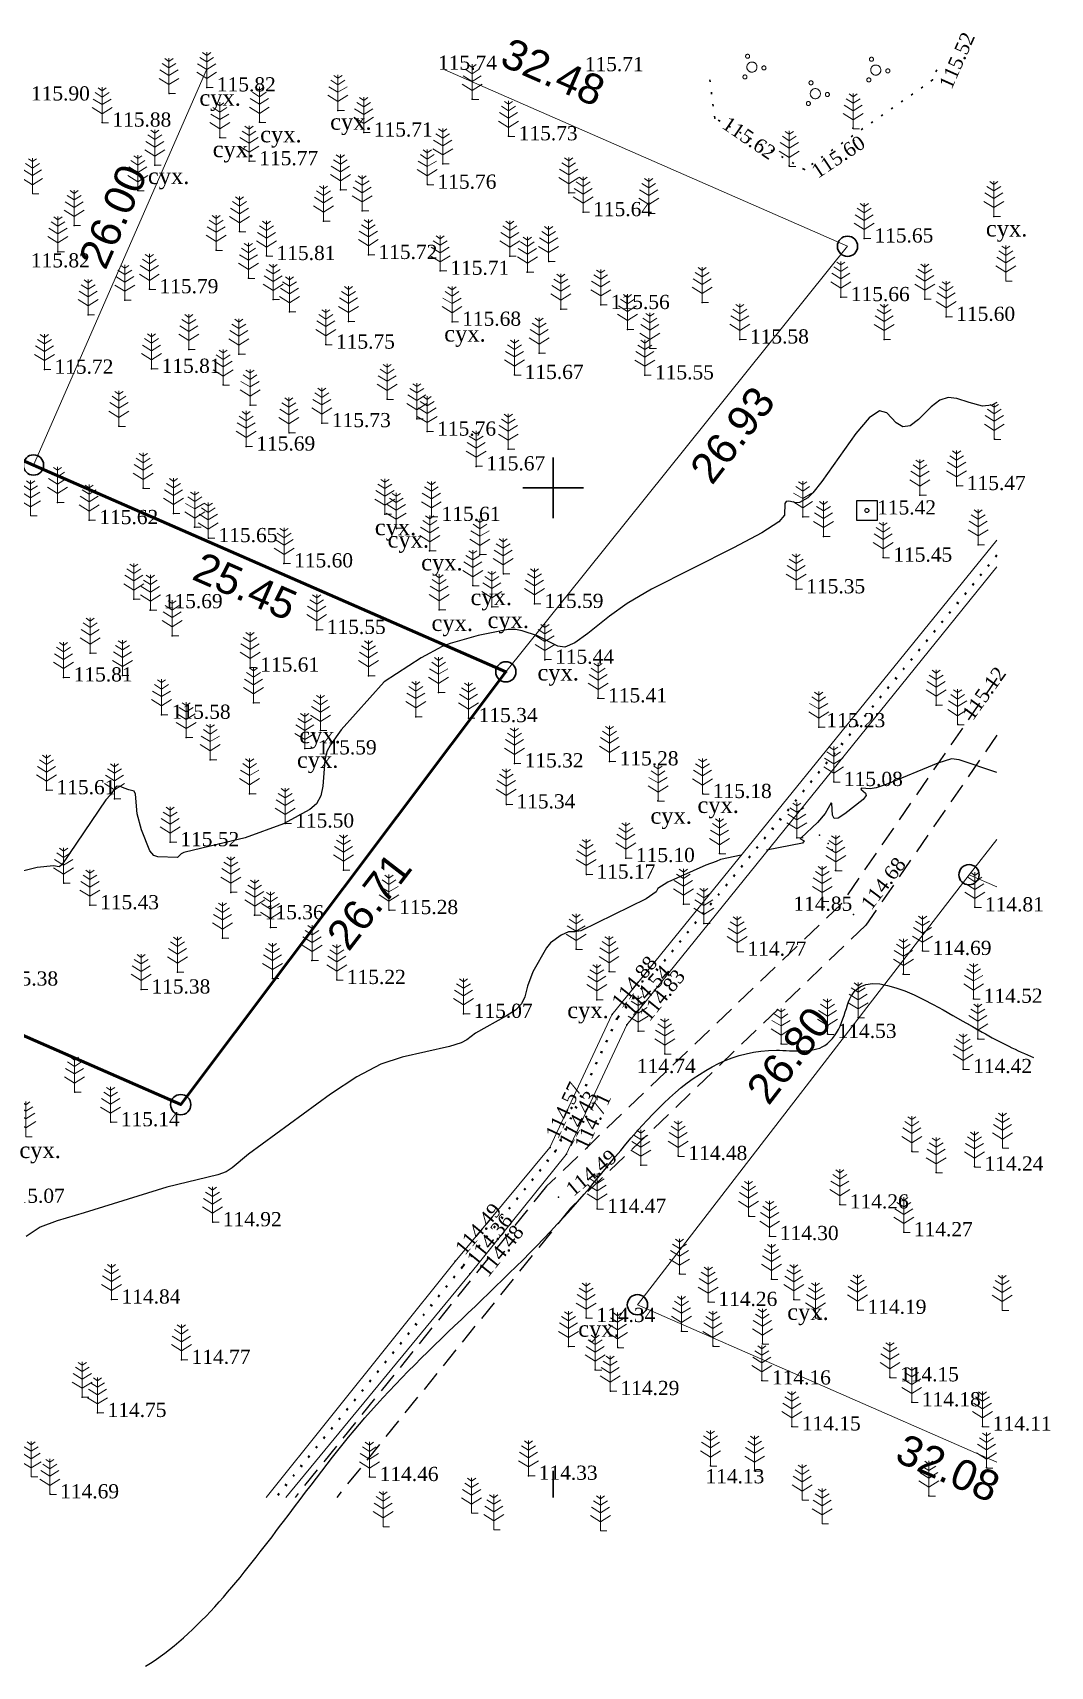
# Model space of a CAD drawing. Header units: millimetres. Extents: x 5405533.4 to 5405624.5, y 5524941.8 to 5525022.7.
# Drawn here: x 5405574.3 to 5405624.5, y 5524941.8 to 5525022.5 of the extents above; entities that cross this region are included whole.
import ezdxf
from ezdxf.enums import TextEntityAlignment as Align

# ---------------------------------------------------------------- set-up
doc = ezdxf.new("R2010")
doc.units = ezdxf.units.MM
for name, pattern in [('DASHEDX2', [1.5, 1, -0.5]), ('HIDDEN', [0.5, 0, -0.5]), ('суцільна', [50, 50, 0])]:
    doc.linetypes.add(name, pattern=pattern)
for name, color, linetype, lineweight in [('11900000', 1, 'Continuous', 30), ('Контур', 7, 'HIDDEN', 30), ('рельеф', 7, 'Continuous', 0), ('ТОЧКИ', 7, 'Continuous', 30), ('усл. знак', 7, 'суцільна', 20)]:
    doc.layers.add(name, color=color, linetype=linetype, lineweight=lineweight)
for name, color, linetype in [('SC007', 7, 'Continuous'), ('горизонтали', 42, 'Continuous'), ('дороги', 7, 'Continuous'), ('Ділянки_Межі', 10, 'Continuous'), ('надписи', 7, 'Continuous'), ('отметки', 7, 'Continuous'), ('промеры', 185, 'Continuous'), ('Растительность', 7, 'Continuous')]:
    doc.layers.add(name, color=color, linetype=linetype)
doc.styles.get("Standard").update_dxf_attribs({"font": 'arial.ttf'})
doc.styles.add('times', font='times.ttf')
doc.linetypes.add('канава 0', pattern='A,0.9,0,["|",Standard,S=0.25,R=0,X=0,Y=0],0.1', length=1)

# ---------------------------------------------------------------- blocks, each defined once
blk = doc.blocks.new('SYMBOL902')
at = {"layer": 'SC007'}
blk.add_lwpolyline([(-1.25, -1.25), (-1.25, 1.25), (1.25, 1.25), (1.25, -1.25)], close=True, dxfattribs=at)
blk.add_circle((0, 0), 0.25, dxfattribs=at)
blk = doc.blocks.new('A$C51FE15A3')
at = {"layer": 'Растительность', "color": 94, "lineweight": 0}
for points in [[(-0.201, 1.726), (0, 1.584), (0.201, 1.726)], [(0, 1.75), (0, 0), (0.319, 0)], [(-0.447, 1.172), (0, 0.895), (0.447, 1.172)], [(-0.343, 1.489), (0, 1.267), (0.343, 1.489)], [(-0.493, 0.753), (0, 0.444), (0.493, 0.753)]]:
    blk.add_lwpolyline(points, dxfattribs=at)
blk = doc.blocks.new('A$C72385B22')
at = {"layer": 'усл. знак'}
for centre, radius in [((0, 0), 0.625), ((-0.02, 1.49), 0.25), ((-1.29, -0.64), 0.25), ((1.28, -0.76), 0.25)]:
    blk.add_circle(centre, radius, dxfattribs=at)

msp = doc.modelspace()

# ---------------------------------------------------------------- linework, layer by layer
at = {"layer": '11900000', "color": 7}
for points in [[(5405600, 5524998.5, 0), (5405600, 5525001.5, 0)], [(5405600, 5524998.5, 0), (5405600, 5525001.5, 0)], [(5405598.5, 5525000, 0), (5405601.5, 5525000, 0)], [(5405598.5, 5525000, 0), (5405601.5, 5525000, 0)], [(5405600, 5524950.184, 0), (5405600, 5524951.5, 0)], [(5405600, 5524950.184, 0), (5405600, 5524951.5, 0)]]:
    msp.add_polyline3d(points, dxfattribs=at)
at = {"layer": 'горизонтали', "color": 32}
for points in [[(5405621.904, 5525004.203, 115.5), (5405621.657, 5525004.082, 115.5), (5405621.197, 5525004.032, 115.5), (5405620.537, 5525004.202, 115.5), (5405619.927, 5525004.412, 115.5), (5405619.507, 5525004.462, 115.5), (5405619.097, 5525004.322, 115.5), (5405618.667, 5525003.992, 115.5), (5405618.037, 5525003.362, 115.5), (5405617.627, 5525003.062, 115.5), (5405617.267, 5525003.012, 115.5), (5405616.937, 5525003.212, 115.5), (5405616.477, 5525003.692, 115.5), (5405616.107, 5525003.802, 115.5), (5405615.597, 5525003.452, 115.5), (5405614.947, 5525002.672, 115.5), (5405613.267, 5525000.302, 115.5), (5405612.827, 5524999.752, 115.5), (5405612.577, 5524999.502, 115.5), (5405612.167, 5524999.282, 115.5), (5405612.017, 5524999.252, 115.5), (5405611.637, 5524999.332, 115.5), (5405611.507, 5524999.322, 115.5), (5405611.437, 5524999.222, 115.5), (5405611.427, 5524998.652, 115.5), (5405611.147, 5524998.312, 115.5), (5405610.307, 5524997.772, 115.5), (5405608.907, 5524997.032, 115.5), (5405604.857, 5524994.992, 115.5), (5405603.657, 5524994.292, 115.5), (5405602.777, 5524993.672, 115.5), (5405601.717, 5524992.802, 115.5), (5405601.077, 5524992.352, 115.5), (5405600.577, 5524992.142, 115.5), (5405600.227, 5524992.182, 115.5), (5405599.227, 5524992.692, 115.5), (5405598.477, 5524992.942, 115.5), (5405598.147, 5524993.012, 115.5), (5405597.777, 5524993.012, 115.5), (5405596.297, 5524992.712, 115.5), (5405594.927, 5524992.322, 115.5), (5405594.517, 5524992.172, 115.5), (5405593.487, 5524991.612, 115.5), (5405591.667, 5524990.422, 115.5), (5405589.537, 5524988.062, 115.5), (5405589.007, 5524987.312, 115.5), (5405588.837, 5524986.982, 115.5), (5405588.727, 5524986.562, 115.5), (5405588.627, 5524985.282, 115.5), (5405588.537, 5524984.802, 115.5), (5405588.327, 5524984.412, 115.5), (5405587.987, 5524984.132, 115.5), (5405586.687, 5524983.412, 115.5), (5405584.807, 5524982.732, 115.5), (5405582.657, 5524982.222, 115.5), (5405581.777, 5524982.002, 115.5), (5405581.637, 5524981.932, 115.5), (5405581.467, 5524981.762, 115.5), (5405580.487, 5524981.782, 115.5), (5405580.287, 5524981.852, 115.5), (5405580.097, 5524982.082, 115.5), (5405579.687, 5524983.122, 115.5), (5405579.467, 5524983.912, 115.5), (5405579.387, 5524984.882, 115.5), (5405579.327, 5524985.032, 115.5), (5405579.057, 5524985.102, 115.5), (5405578.827, 5524985.172, 115.5), (5405578.597, 5524985.282, 115.5), (5405578.427, 5524985.262, 115.5), (5405578.147, 5524984.842, 115.5), (5405577.917, 5524984.602, 115.5), (5405575.747, 5524981.402, 115.5), (5405575.627, 5524981.292, 115.5), (5405575.337, 5524981.342, 115.5), (5405574.537, 5524981.262, 115.5), (5405571.117, 5524980.412, 115.5)], [(5405621.904, 5524985.95, 115), (5405620.037, 5524986.582, 115), (5405619.667, 5524986.632, 115), (5405618.997, 5524986.412, 115), (5405616.437, 5524985.352, 115), (5405615.947, 5524985.192, 115), (5405615.657, 5524985.142, 115), (5405615.227, 5524985.172, 115), (5405615.197, 5524985.132, 115), (5405615.417, 5524984.932, 115), (5405615.447, 5524984.812, 115), (5405615.307, 5524984.622, 115), (5405614.397, 5524983.912, 115), (5405614.067, 5524983.702, 115), (5405613.867, 5524983.682, 115), (5405613.797, 5524983.852, 115), (5405613.767, 5524984.422, 115), (5405613.727, 5524984.462, 115), (5405613.427, 5524983.932, 115), (5405613.047, 5524983.492, 115), (5405612.247, 5524982.732, 115), (5405612.187, 5524982.692, 115), (5405612.397, 5524982.582, 115), (5405612.307, 5524982.472, 115), (5405610.535, 5524982.118, 115)], [(5405609.286, 5524981.868, 115), (5405608.257, 5524981.662, 115), (5405608.057, 5524981.552, 115), (5405607.537, 5524981.382, 115), (5405605.657, 5524980.542, 115), (5405605.177, 5524980.222, 115), (5405605.087, 5524980.062, 115), (5405604.587, 5524979.712, 115), (5405601.377, 5524978.132, 115), (5405601.077, 5524978.082, 115), (5405600.757, 5524978.092, 115), (5405600.397, 5524977.922, 115), (5405599.877, 5524977.542, 115), (5405599.667, 5524977.302, 115), (5405598.997, 5524976.112, 115), (5405598.737, 5524975.402, 115), (5405598.607, 5524974.882, 115), (5405598.447, 5524974.542, 115), (5405598.147, 5524974.232, 115), (5405597.707, 5524973.942, 115), (5405596.167, 5524973.082, 115), (5405595.747, 5524972.752, 115), (5405595.457, 5524972.612, 115), (5405594.887, 5524972.432, 115), (5405592.557, 5524971.902, 115), (5405591.497, 5524971.552, 115), (5405590.317, 5524970.942, 115), (5405589.017, 5524970.082, 115), (5405584.967, 5524967.122, 115), (5405584.157, 5524966.452, 115), (5405583.857, 5524966.252, 115), (5405583.447, 5524966.092, 115), (5405580.927, 5524965.492, 115), (5405576.847, 5524964.222, 115), (5405575.517, 5524963.832, 115), (5405574.687, 5524963.512, 115), (5405573.987, 5524963.062, 115)]]:
    msp.add_polyline3d(points, dxfattribs=at)
msp.add_open_spline([(5405579.884, 5524941.847), (5405582.462, 5524943.419), (5405586.405, 5524948.583), (5405592.414, 5524956.651), (5405601.058, 5524963.433), (5405607.371, 5524973.038), (5405613.309, 5524971.987), (5405614.328, 5524973.57), (5405615.002, 5524976.995), (5405619.826, 5524973.775), (5405622.92, 5524972.212), (5405623.714, 5524971.896)], degree=3, knots=[762.805004, 762.805004, 762.805004, 762.805004, 772.008541, 778.942822, 793.976328, 805.82926, 808.224069, 809.629388, 811.023069, 817.717516, 820.188153, 820.188153, 820.188153, 820.188153], dxfattribs=at)
at = {"layer": 'дороги', "color": 7, "linetype": 'DASHEDX2', "elevation": 115.341}
for points in [[(5405621.904, 5524990.614), (5405614.216, 5524979.46), (5405599.681, 5524965.541), (5405587.261, 5524950.184)], [(5405621.904, 5524987.795), (5405615.44, 5524978.418), (5405600.861, 5524964.455), (5405589.319, 5524950.184)]]:
    msp.add_lwpolyline(points, dxfattribs=at)
at = {"layer": 'Ділянки_Межі', "lineweight": 0}
for points in [[(5405582.888, 5525020.616), (5405574.353, 5525001.124), (5405568.897, 5525003.513), (5405556.73, 5525008.84)], [(5405594.659, 5525020.616), (5405614.533, 5525011.916), (5405597.668, 5524990.917), (5405574.353, 5525001.124)], [(5405574.353, 5525001.124), (5405582.888, 5525020.616)], [(5405620.532, 5524980.907), (5405621.904, 5524982.645)], [(5405604.164, 5524959.69), (5405620.532, 5524980.907), (5405621.904, 5524980.306)], [(5405621.904, 5524980.306), (5405620.532, 5524980.907)], [(5405621.904, 5524951.923), (5405604.164, 5524959.69)]]:
    msp.add_lwpolyline(points, dxfattribs=at)
at = {"layer": 'Ділянки_Межі', "lineweight": 50}
msp.add_lwpolyline([(5405558.469, 5524979.696), (5405568.897, 5525003.513), (5405574.353, 5525001.124), (5405597.668, 5524990.917), (5405581.619, 5524969.561)], close=True, dxfattribs=at)
at = {"layer": 'Контур', "color": 7, "linetype": 'HIDDEN', "elevation": 115.223}
msp.add_lwpolyline([(5405618.939, 5525020.616), (5405618.736, 5525020.123), (5405612.406, 5525015.709), (5405607.98, 5525018.24), (5405607.671, 5525020.616)], dxfattribs=at)
at = {"layer": 'отметки', "color": 7}
for p in [(5405618.736, 5525020.123, 115.516), (5405581.043, 5525019.459, 115.776), (5405582.904, 5525019.758, 115.821), (5405589.381, 5525018.623, 115.701), (5405596.007, 5525019.171, 115.837), (5405577.745, 5525018.02, 115.884), (5405585.506, 5525018.035, 115.821), (5405607.98, 5525018.24, 115.623), (5405614.794, 5525017.738, 115.739), (5405583.55, 5525017.278, 115.785), (5405590.65, 5525017.53, 115.713), (5405597.804, 5525017.346, 115.726), (5405614.851, 5525017.129, 115.716), (5405584.996, 5525016.115, 115.771), (5405580.345, 5525015.927, 115.861), (5405594.553, 5525015.986, 115.71), (5405611.65, 5525015.886, 115.701), (5405612.406, 5525015.709, 115.598), (5405579.499, 5525014.661, 115.886), (5405589.5, 5525014.706, 115.797), (5405593.795, 5525014.958, 115.76), (5405600.769, 5525014.556, 115.639), (5405590.579, 5525013.659, 115.748), (5405576.361, 5525012.941, 115.859), (5405588.667, 5525013.16, 115.706), (5405601.478, 5525013.602, 115.637), (5405604.722, 5525013.533, 115.665), (5405621.76, 5525013.378, 115.615), (5405584.523, 5525012.639, 115.882), (5405615.361, 5525012.303, 115.647), (5405575.558, 5525011.645, 115.82), (5405583.368, 5525011.719, 115.813), (5405585.849, 5525011.438, 115.813), (5405590.88, 5525011.49, 115.721), (5405597.861, 5525011.431, 115.603), (5405594.427, 5525010.708, 115.709), (5405598.726, 5525010.64, 115.657), (5405599.783, 5525011.161, 115.649), (5405580.071, 5525009.798, 115.787), (5405584.964, 5525010.337, 115.802), (5405578.864, 5525009.252, 115.798), (5405586.186, 5525009.294, 115.831), (5405602.351, 5525009.02, 115.563), (5405607.357, 5525009.14, 115.627), (5405614.196, 5525009.411, 115.659), (5405618.353, 5525009.302, 115.607), (5405577.049, 5525008.531, 115.806), (5405586.991, 5525008.682, 115.846), (5405589.9, 5525008.208, 115.765), (5405595.011, 5525008.193, 115.684), (5405600.377, 5525008.811, 115.623), (5405619.4, 5525008.435, 115.603), (5405603.672, 5525007.812, 115.549), (5405609.218, 5525007.318, 115.578), (5405616.337, 5525007.312, 115.544), (5405582.019, 5525006.821, 115.833), (5405584.49, 5525006.59, 115.829), (5405588.783, 5525007.064, 115.751), (5405599.31, 5525006.638, 115.662), (5405604.782, 5525006.883, 115.569), (5405574.887, 5525005.829, 115.716), (5405580.177, 5525005.87, 115.805), (5405583.71, 5525005.078, 115.804), (5405598.097, 5525005.567, 115.673), (5405604.53, 5525005.549, 115.547), (5405585.04, 5525004.078, 115.78), (5405591.81, 5525004.368, 115.759), (5405588.581, 5525003.191, 115.73), (5405593.267, 5525003.409, 115.775), (5405578.572, 5525003.036, 115.704), (5405586.965, 5525002.711, 115.739), (5405593.779, 5525002.772, 115.761), (5405621.784, 5525002.392, 115.463), (5405584.85, 5525002.037, 115.695), (5405597.788, 5525001.906, 115.609), (5405596.204, 5525001.058, 115.668), (5405579.768, 5524999.974, 115.666), (5405619.924, 5525000.088, 115.466), (5405575.54, 5524999.277, 115.652), (5405618.106, 5524999.643, 115.47), (5405577.102, 5524998.407, 115.624), (5405581.265, 5524998.736, 115.687), (5405591.698, 5524998.69, 115.641), (5405593.995, 5524998.565, 115.605), (5405612.32, 5524998.573, 115.494), (5405582.307, 5524998.06, 115.689), (5405592.265, 5524997.999, 115.662), (5405613.353, 5524997.591, 115.38), (5405582.985, 5524997.518, 115.646), (5405593.906, 5524996.891, 115.554), (5405620.98, 5524997.184, 115.391), (5405586.717, 5524996.271, 115.605), (5405596.391, 5524996.714, 115.583), (5405616.294, 5524996.554, 115.448), (5405596.037, 5524995.171, 115.513), (5405597.544, 5524995.748, 115.548), (5405579.304, 5524994.507, 115.669), (5405611.997, 5524994.992, 115.352), (5405580.118, 5524993.964, 115.69), (5405594.375, 5524993.976, 115.562), (5405596.977, 5524994.128, 115.54), (5405599.078, 5524994.27, 115.587), (5405581.202, 5524992.7, 115.69), (5405588.329, 5524992.988, 115.552), (5405577.147, 5524991.839, 115.65), (5405585.045, 5524991.129, 115.612), (5405599.598, 5524991.518, 115.439), (5405575.836, 5524990.643, 115.811), (5405578.74, 5524990.735, 115.625), (5405590.889, 5524990.724, 115.525), (5405594.346, 5524989.901, 115.424), (5405602.215, 5524989.613, 115.413), (5405580.675, 5524988.8, 115.579), (5405585.214, 5524989.39, 115.579), (5405593.221, 5524988.7, 115.424), (5405618.904, 5524989.273, 115.188), (5405588.517, 5524988.027, 115.523), (5405595.825, 5524988.637, 115.339), (5405613.112, 5524988.192, 115.228), (5405619.971, 5524988.313, 115.121), (5405581.886, 5524987.67, 115.579), (5405587.743, 5524987.129, 115.589), (5405583.077, 5524986.584, 115.55), (5405598.095, 5524986.401, 115.316), (5405602.784, 5524986.501, 115.28), (5405613.854, 5524985.484, 115.081), (5405574.988, 5524985.079, 115.609), (5405578.351, 5524984.649, 115.486), (5405585.022, 5524984.903, 115.575), (5405607.384, 5524984.891, 115.176), (5405597.692, 5524984.38, 115.338), (5405605.177, 5524984.545, 115.177), (5405586.77, 5524983.432, 115.5), (5405581.099, 5524982.515, 115.521), (5405612.036, 5524982.724, 115.015), (5405613.154, 5524982.855, 114.95), (5405613.572, 5524982.448, 114.796), (5405603.589, 5524981.73, 115.105), (5405608.214, 5524981.95, 115.014), (5405613.773, 5524982.142, 114.948), (5405589.65, 5524981.135, 115.387), (5405601.641, 5524980.914, 115.166), (5405613.946, 5524981.112, 114.92), (5405575.842, 5524980.494, 115.478), (5405584.095, 5524980.037, 115.414), (5405577.14, 5524979.403, 115.431), (5405591.904, 5524979.164, 115.279), (5405606.433, 5524979.46, 114.928), (5405613.296, 5524979.594, 114.846), (5405620.816, 5524979.298, 114.807), (5405585.268, 5524978.909, 115.36), (5405586.052, 5524978.307, 115.325), (5405607.44, 5524978.505, 114.894), (5405614.828, 5524978.939, 114.679), (5405583.675, 5524977.783, 115.39), (5405588.098, 5524976.669, 115.279), (5405601.142, 5524977.226, 114.951), (5405609.097, 5524977.112, 114.767), (5405618.234, 5524977.148, 114.688), (5405581.464, 5524976.104, 115.336), (5405586.147, 5524975.779, 115.343), (5405602.763, 5524976.128, 114.832), (5405617.285, 5524976.002, 114.603), (5405579.673, 5524975.245, 115.379), (5405589.32, 5524975.715, 115.217), (5405602.161, 5524974.738, 114.91), (5405620.755, 5524974.787, 114.523), (5405595.582, 5524974.044, 115.071), (5405602.908, 5524974.002, 114.878), (5405603.182, 5524973.84, 114.54), (5405603.64, 5524973.505, 114.833), (5405615.06, 5524973.862, 114.459), (5405604.201, 5524973.192, 114.806), (5405611.251, 5524972.57, 114.583), (5405613.544, 5524973.052, 114.528), (5405620.963, 5524972.812, 114.477), (5405605.511, 5524972.07, 114.735), (5405620.236, 5524971.319, 114.421), (5405576.384, 5524970.183, 115.312), (5405578.161, 5524968.695, 115.139), (5405599.848, 5524967.448, 114.567), (5405600.145, 5524967.319, 114.432), (5405600.654, 5524967.12, 114.708), (5405606.179, 5524967.028, 114.477), (5405617.708, 5524967.263, 114.231), (5405604.332, 5524966.577, 114.569), (5405618.912, 5524966.214, 114.224), (5405620.796, 5524966.508, 114.242), (5405600.271, 5524964.998, 114.488), (5405614.147, 5524964.638, 114.262), (5405583.196, 5524963.761, 114.916), (5405602.174, 5524964.423, 114.473), (5405609.654, 5524964.067, 114.32), (5405610.688, 5524963.079, 114.299), (5405617.309, 5524963.268, 114.269), (5405595.165, 5524961.836, 114.489), (5405595.537, 5524961.578, 114.357), (5405595.892, 5524961.211, 114.476), (5405606.241, 5524961.209, 114.335), (5405610.786, 5524960.948, 114.252), (5405578.199, 5524959.947, 114.841), (5405607.66, 5524959.828, 114.262), (5405611.88, 5524959.954, 114.236), (5405601.637, 5524959.035, 114.339), (5405612.95, 5524959.049, 114.22), (5405615.021, 5524959.44, 114.192), (5405606.345, 5524958.39, 114.275), (5405600.763, 5524957.634, 114.327), (5405603.189, 5524957.573, 114.281), (5405607.895, 5524957.639, 114.26), (5405610.335, 5524957.756, 114.199), (5405581.656, 5524956.971, 114.769), (5405602.085, 5524956.47, 114.323), (5405610.303, 5524955.953, 114.161), (5405616.624, 5524956.109, 114.15), (5405576.761, 5524955.128, 114.773), (5405602.826, 5524955.432, 114.289), (5405617.703, 5524954.876, 114.181), (5405577.509, 5524954.35, 114.753), (5405611.777, 5524953.684, 114.152), (5405621.201, 5524953.68, 114.113), (5405607.773, 5524951.746, 114.132), (5405621.391, 5524951.656, 114.051), (5405590.938, 5524951.19, 114.463), (5405598.791, 5524951.251, 114.327), (5405609.949, 5524951.494, 113.996), (5405575.168, 5524950.335, 114.691), (5405618.546, 5524950.26, 114.041), (5405621.57, 5524950.196, 114.144)]:
    msp.add_point(p, dxfattribs=at)
at = {"layer": 'рельеф', "color": 7, "linetype": 'канава 0', "elevation": 115.42}
for points in [[(5405621.904, 5524997.414), (5405602.9, 5524974), (5405599.84, 5524967.44), (5405595.16, 5524961.83), (5405585.835, 5524950.184)], [(5405586.809, 5524950.184), (5405595.89, 5524961.2), (5405600.65, 5524967.11), (5405603.64, 5524973.5), (5405621.904, 5524996.106)]]:
    msp.add_lwpolyline(points, dxfattribs=at)
at = {"layer": 'рельеф', "color": 7, "linetype": 'HIDDEN', "lineweight": 40, "elevation": 115.3}
msp.add_lwpolyline([(5405621.904, 5524996.67), (5405603.17, 5524973.83), (5405600.14, 5524967.3), (5405595.53, 5524961.56), (5405586.323, 5524950.184)], dxfattribs=at)
at = {"layer": 'ТОЧКИ'}
for centre in [(5405614.533, 5525011.916), (5405574.353, 5525001.124, 107.24), (5405597.668, 5524990.917), (5405620.532, 5524980.907), (5405581.619, 5524969.561), (5405604.164, 5524959.69)]:
    msp.add_circle(centre, 0.5, dxfattribs=at)

# ---------------------------------------------------------------- block references
at = {"layer": 'отметки', "color": 7, "xscale": 0.400000000372529, "yscale": 0.400000000372529, "zscale": 0.400000000372529}
msp.add_blockref('SYMBOL902', (5405615.49, 5524998.88, 115.42), dxfattribs=at)
at = {"layer": 'Растительность', "color": 7}
for p in [(5405581.04, 5525019.45, 115.78), (5405582.9, 5525019.75, 115.82), (5405596.01, 5525019.16, 115.84), (5405589.38, 5525018.62, 115.7), (5405577.74, 5525018.01, 115.88), (5405585.5, 5525018.03, 115.82), (5405614.81, 5525017.71, 115.74), (5405583.55, 5525017.27, 115.78), (5405590.65, 5525017.53, 115.71), (5405597.8, 5525017.34, 115.73), (5405584.99, 5525016.11, 115.77), (5405594.55, 5525015.98, 115.71), (5405580.34, 5525015.92, 115.86), (5405611.66, 5525015.86, 115.7), (5405574.3, 5525014.51, 115.84), (5405579.5, 5525014.66, 115.89), (5405589.5, 5525014.7, 115.8), (5405593.79, 5525014.95, 115.76), (5405600.77, 5525014.55, 115.64), (5405590.58, 5525013.66, 115.75), (5405601.48, 5525013.6, 115.64), (5405604.72, 5525013.53, 115.66), (5405576.36, 5525012.94, 115.86), (5405588.67, 5525013.16, 115.71), (5405621.76, 5525013.38, 115.61), (5405584.52, 5525012.63, 115.88), (5405615.36, 5525012.3, 115.65), (5405575.56, 5525011.64, 115.82), (5405583.37, 5525011.71, 115.81), (5405585.85, 5525011.43, 115.81), (5405590.88, 5525011.49, 115.72), (5405597.86, 5525011.43, 115.6), (5405599.78, 5525011.16, 115.65), (5405584.96, 5525010.33, 115.8), (5405594.43, 5525010.7, 115.71), (5405598.73, 5525010.64, 115.66), (5405580.07, 5525009.79, 115.79), (5405622.35, 5525010.2, 115.63), (5405578.86, 5525009.25, 115.8), (5405586.18, 5525009.29, 115.83), (5405586.99, 5525008.68, 115.85), (5405600.38, 5525008.81, 115.62), (5405602.35, 5525009.02, 115.56), (5405607.36, 5525009.14, 115.63), (5405614.2, 5525009.41, 115.66), (5405618.35, 5525009.3, 115.61), (5405577.05, 5525008.53, 115.81), (5405589.9, 5525008.2, 115.76), (5405595.01, 5525008.19, 115.68), (5405619.4, 5525008.44, 115.6), (5405603.67, 5525007.81, 115.55), (5405609.22, 5525007.32, 115.58), (5405616.34, 5525007.31, 115.54), (5405582.02, 5525006.82, 115.83), (5405584.49, 5525006.59, 115.83), (5405588.78, 5525007.06, 115.75), (5405599.31, 5525006.64, 115.66), (5405604.78, 5525006.88, 115.57), (5405574.89, 5525005.83, 115.72), (5405580.18, 5525005.87, 115.81), (5405598.1, 5525005.56, 115.67), (5405604.53, 5525005.55, 115.55), (5405583.71, 5525005.07, 115.8), (5405585.04, 5525004.08, 115.78), (5405591.81, 5525004.36, 115.76), (5405588.58, 5525003.19, 115.73), (5405593.27, 5525003.41, 115.78), (5405578.57, 5525003.03, 115.7), (5405586.96, 5525002.71, 115.74), (5405593.78, 5525002.77, 115.76), (5405621.78, 5525002.39, 115.46), (5405584.85, 5525002.04, 115.7), (5405597.79, 5525001.9, 115.61), (5405596.2, 5525001.06, 115.67), (5405579.77, 5524999.97, 115.67), (5405619.92, 5525000.09, 115.47), (5405575.54, 5524999.28, 115.65), (5405618.11, 5524999.64, 115.47), (5405574.21, 5524998.61, 115.77), (5405577.1, 5524998.41, 115.62), (5405581.26, 5524998.73, 115.69), (5405591.7, 5524998.69, 115.64), (5405593.99, 5524998.56, 115.61), (5405612.32, 5524998.57, 115.49), (5405582.31, 5524998.06, 115.69), (5405582.98, 5524997.52, 115.65), (5405592.26, 5524998, 115.66), (5405613.35, 5524997.59, 115.38), (5405593.91, 5524996.89, 115.55), (5405596.39, 5524996.71, 115.58), (5405620.98, 5524997.18, 115.39), (5405586.72, 5524996.27, 115.6), (5405616.29, 5524996.55, 115.45), (5405596.04, 5524995.17, 115.51), (5405597.54, 5524995.75, 115.55), (5405612, 5524994.99, 115.35), (5405579.3, 5524994.51, 115.67), (5405599.08, 5524994.27, 115.59), (5405580.12, 5524993.96, 115.69), (5405594.38, 5524993.98, 115.56), (5405596.98, 5524994.13, 115.54), (5405581.2, 5524992.7, 115.69), (5405588.33, 5524992.99, 115.55), (5405577.15, 5524991.84, 115.65), (5405585.04, 5524991.13, 115.61), (5405599.6, 5524991.52, 115.44), (5405575.83, 5524990.64, 115.81), (5405578.74, 5524990.73, 115.63), (5405590.89, 5524990.72, 115.53), (5405585.21, 5524989.39, 115.58), (5405594.35, 5524989.9, 115.42), (5405602.22, 5524989.61, 115.41), (5405580.67, 5524988.8, 115.58), (5405593.22, 5524988.7, 115.42), (5405595.82, 5524988.64, 115.34), (5405618.91, 5524989.27, 115.19), (5405588.52, 5524988.03, 115.52), (5405613.11, 5524988.19, 115.23), (5405619.97, 5524988.31, 115.12), (5405581.89, 5524987.67, 115.58), (5405587.74, 5524987.13, 115.59), (5405583.08, 5524986.58, 115.55), (5405598.09, 5524986.4, 115.32), (5405602.78, 5524986.5, 115.28), (5405613.85, 5524985.48, 115.08), (5405574.99, 5524985.08, 115.61), (5405578.35, 5524984.65, 115.49), (5405585.02, 5524984.9, 115.58), (5405605.18, 5524984.54, 115.18), (5405607.38, 5524984.89, 115.18), (5405597.69, 5524984.38, 115.34), (5405586.77, 5524983.43, 115.5), (5405581.1, 5524982.51, 115.52), (5405612.03, 5524982.72, 115.01), (5405603.59, 5524981.73, 115.1), (5405608.21, 5524981.94, 115.01), (5405575.84, 5524980.49, 115.48), (5405589.65, 5524981.13, 115.39), (5405601.64, 5524980.91, 115.17), (5405613.95, 5524981.1, 114.92), (5405584.09, 5524980.04, 115.41), (5405577.14, 5524979.4, 115.43), (5405585.27, 5524978.91, 115.36), (5405591.9, 5524979.16, 115.28), (5405606.43, 5524979.45, 114.93), (5405613.29, 5524979.58, 114.85), (5405620.82, 5524979.29, 114.81), (5405586.05, 5524978.31, 115.32), (5405607.44, 5524978.5, 114.89), (5405583.68, 5524977.78, 115.39), (5405588.1, 5524976.67, 115.28), (5405601.14, 5524977.22, 114.95), (5405609.09, 5524977.1, 114.77), (5405618.24, 5524977.13, 114.69), (5405581.46, 5524976.1, 115.34), (5405586.15, 5524975.78, 115.34), (5405589.32, 5524975.71, 115.22), (5405602.76, 5524976.12, 114.83), (5405617.29, 5524975.99, 114.6), (5405579.67, 5524975.24, 115.38), (5405595.58, 5524974.04, 115.07), (5405602.16, 5524974.73, 114.91), (5405620.76, 5524974.77, 114.52), (5405615.06, 5524973.84, 114.46), (5405604.2, 5524973.18, 114.81), (5405611.25, 5524972.55, 114.58), (5405613.54, 5524973.03, 114.53), (5405620.97, 5524972.79, 114.48), (5405605.51, 5524972.06, 114.74), (5405620.24, 5524971.3, 114.42), (5405576.38, 5524970.18, 115.31), (5405578.16, 5524968.69, 115.14), (5405573.97, 5524967.97, 115.18), (5405606.17, 5524967.01, 114.48), (5405617.71, 5524967.24, 114.23), (5405622.18, 5524967.41, 114.25), (5405604.33, 5524966.57, 114.57), (5405618.91, 5524966.19, 114.22), (5405620.8, 5524966.48, 114.24), (5405602.17, 5524964.41, 114.47), (5405614.15, 5524964.62, 114.26), (5405583.19, 5524963.76, 114.92), (5405609.65, 5524964.05, 114.32), (5405610.69, 5524963.06, 114.3), (5405617.31, 5524963.25, 114.27), (5405606.24, 5524961.19, 114.33), (5405610.78, 5524960.93, 114.25), (5405578.2, 5524959.94, 114.84), (5405607.66, 5524959.81, 114.26), (5405611.88, 5524959.93, 114.24), (5405601.63, 5524959.02, 114.34), (5405612.95, 5524959.03, 114.22), (5405615.02, 5524959.42, 114.19), (5405622.17, 5524959.4, 114.23), (5405606.34, 5524958.37, 114.27), (5405600.76, 5524957.62, 114.33), (5405603.18, 5524957.56, 114.28), (5405607.89, 5524957.62, 114.26), (5405610.33, 5524957.74, 114.2), (5405581.65, 5524956.97, 114.77), (5405602.08, 5524956.46, 114.32), (5405610.3, 5524955.93, 114.16), (5405616.63, 5524956.09, 114.15), (5405576.76, 5524955.12, 114.77), (5405602.82, 5524955.42, 114.29), (5405617.7, 5524954.86, 114.18), (5405577.51, 5524954.35, 114.75), (5405611.78, 5524953.66, 114.15), (5405621.2, 5524953.66, 114.11), (5405607.77, 5524951.73, 114.13), (5405609.95, 5524951.47, 113.99), (5405621.39, 5524951.63, 114.05), (5405574.24, 5524951.19, 114.75), (5405590.93, 5524951.18, 114.46), (5405598.79, 5524951.24, 114.33), (5405575.16, 5524950.33, 114.69), (5405612.3, 5524950.05, 114.17), (5405618.55, 5524950.24, 114.04), (5405595.98, 5524949.4, 114.31), (5405591.61, 5524948.73, 114.37), (5405597.07, 5524948.58, 114.25), (5405602.34, 5524948.53, 114.24), (5405613.28, 5524948.87, 114.12)]:
    msp.add_blockref('A$C51FE15A3', p, dxfattribs=at)
at = {"layer": 'усл. знак', "color": 7, "linetype": 'суцільна', "lineweight": 13, "xscale": 0.3999999998750298, "yscale": 0.3999999998750298, "zscale": 0.3999999998750298, "rotation": 265.3647753868261}
for p in [(5405609.815, 5525020.757), (5405615.929, 5525020.611), (5405612.945, 5525019.447)]:
    msp.add_blockref('A$C72385B22', p, dxfattribs=at)

# ---------------------------------------------------------------- texts
at = {"layer": 'надписи', "color": 7, "style": 'times'}
for p in [(5405582.539, 5525019.65, 111.861), (5405588.995, 5525018.464, 111.861), (5405583.198, 5525017.112, 111.861), (5405585.54, 5525017.845, 111.861), (5405580, 5525015.788, 111.861), (5405621.364, 5525013.199, 111.861), (5405594.625, 5525008.014, 111.861), (5405591.198, 5524998.459, 111.861), (5405591.83, 5524997.848, 111.861), (5405593.488, 5524996.72, 111.861), (5405595.925, 5524995.008, 111.861), (5405593.998, 5524993.735, 111.861), (5405596.765, 5524993.878, 111.861), (5405599.227, 5524991.29, 111.861), (5405587.471, 5524988.195, 111.861), (5405587.357, 5524986.981, 111.861), (5405604.805, 5524984.221, 111.861), (5405607.125, 5524984.754, 111.861), (5405600.7, 5524974.63, 111.861), (5405573.656, 5524967.725, 111.861), (5405611.557, 5524959.74, 111.861), (5405601.241, 5524958.907, 111.861)]:
    msp.add_text('сух.', height=0.8, dxfattribs=at).set_placement(p, align=Align.TOP_LEFT)
at = {"layer": 'отметки', "color": 7, "style": 'times'}
for s, rotation, p in [('115.52', 66.01344, (5405619.022, 5525019.901, 115.516)), ('115.62', 325.53921, (5405608.675, 5525018.369, 115.623)), ('115.60', 33.66554, (5405612.673, 5525015.819, 115.598)), ('115.12', 54.41595, (5405620.141, 5524988.881, 115.121)), ('114.68', 52.76724, (5405615.139, 5524979.53, 114.679)), ('114.88', 51.38325, (5405602.829, 5524974.705, 114.878)), ('114.54', 47.54673, (5405603.379, 5524974.366, 114.54)), ('114.83', 51.06477, (5405604.196, 5524974.055, 114.833)), ('114.57', 64.99267, (5405599.594, 5524968.115, 114.567)), ('114.43', 61.49747, (5405600.241, 5524967.764, 114.432)), ('114.71', 64.87219, (5405601.019, 5524967.591, 114.708)), ('114.49', 39.9754, (5405600.547, 5524965.537, 114.488)), ('114.49', 50.16412, (5405595.101, 5524962.54, 114.489)), ('114.36', 50.9395, (5405595.679, 5524962.006, 114.357)), ('114.48', 51.15153, (5405596.231, 5524961.434, 114.476))]:
    msp.add_text(s, height=0.7, rotation=rotation, dxfattribs=at).set_placement(p, align=Align.TOP_LEFT)
for s, p in [('115.74', (5405594.319, 5525021.326, 115.736)), ('115.71', (5405601.563, 5525021.254, 115.712)), ('115.82', (5405583.404, 5525020.258, 115.821)), ('115.90', (5405574.226, 5525019.81, 115.904)), ('115.88', (5405578.245, 5525018.52, 115.884)), ('115.71', (5405591.15, 5525018.03, 115.713)), ('115.73', (5405598.304, 5525017.846, 115.726)), ('115.77', (5405585.496, 5525016.615, 115.771)), ('115.76', (5405594.295, 5525015.458, 115.76)), ('115.64', (5405601.978, 5525014.102, 115.637)), ('115.65', (5405615.861, 5525012.803, 115.647)), ('115.82', (5405574.223, 5525011.574, 115.821)), ('115.81', (5405586.349, 5525011.938, 115.813)), ('115.72', (5405591.38, 5525011.99, 115.721)), ('115.71', (5405594.927, 5525011.208, 115.709)), ('115.79', (5405580.571, 5525010.298, 115.787)), ('115.66', (5405614.696, 5525009.911, 115.659)), ('115.56', (5405602.851, 5525009.52, 115.563)), ('115.60', (5405619.9, 5525008.935, 115.603)), ('115.68', (5405595.511, 5525008.693, 115.684)), ('115.75', (5405589.283, 5525007.564, 115.751)), ('115.58', (5405609.718, 5525007.818, 115.578)), ('115.72', (5405575.387, 5525006.329, 115.716)), ('115.81', (5405580.677, 5525006.37, 115.805)), ('115.67', (5405598.597, 5525006.067, 115.673)), ('115.55', (5405605.03, 5525006.049, 115.547)), ('115.73', (5405589.081, 5525003.691, 115.73)), ('115.76', (5405594.279, 5525003.272, 115.761)), ('115.69', (5405585.35, 5525002.537, 115.695)), ('115.67', (5405596.704, 5525001.558, 115.668)), ('115.47', (5405620.424, 5525000.588, 115.466)), ('115.42', (5405615.994, 5524999.382, 115.422)), ('115.62', (5405577.602, 5524998.907, 115.624)), ('115.61', (5405594.495, 5524999.065, 115.605)), ('115.65', (5405583.485, 5524998.018, 115.646)), ('115.60', (5405587.217, 5524996.771, 115.605)), ('115.45', (5405616.794, 5524997.054, 115.448)), ('115.35', (5405612.497, 5524995.492, 115.352)), ('115.69', (5405580.781, 5524994.757, 115.69)), ('115.59', (5405599.578, 5524994.77, 115.587)), ('115.55', (5405588.829, 5524993.488, 115.552)), ('115.44', (5405600.098, 5524992.018, 115.439)), ('115.81', (5405576.336, 5524991.143, 115.811)), ('115.61', (5405585.545, 5524991.629, 115.612)), ('115.41', (5405602.715, 5524990.113, 115.413)), ('115.58', (5405581.175, 5524989.3, 115.579)), ('115.34', (5405596.325, 5524989.137, 115.339)), ('115.23', (5405613.49, 5524988.886, 115.23)), ('115.59', (5405588.384, 5524987.545, 115.589)), ('115.32', (5405598.595, 5524986.901, 115.316)), ('115.28', (5405603.284, 5524987.001, 115.28)), ('115.61', (5405575.488, 5524985.579, 115.609)), ('115.08', (5405614.354, 5524985.984, 115.081)), ('115.34', (5405598.192, 5524984.88, 115.338)), ('115.18', (5405607.884, 5524985.391, 115.176)), ('115.50', (5405587.27, 5524983.932, 115.5)), ('115.52', (5405581.599, 5524983.015, 115.521)), ('115.10', (5405604.089, 5524982.23, 115.105)), ('115.17', (5405602.141, 5524981.414, 115.166)), ('115.43', (5405577.64, 5524979.903, 115.431)), ('114.85', (5405611.86, 5524979.826, 114.846)), ('114.81', (5405621.316, 5524979.798, 114.807)), ('115.36', (5405585.768, 5524979.409, 115.36)), ('115.28', (5405592.404, 5524979.664, 115.279)), ('114.77', (5405609.597, 5524977.612, 114.767)), ('114.69', (5405618.734, 5524977.648, 114.688)), ('115.38', (5405572.659, 5524976.137, 115.376)), ('115.22', (5405589.82, 5524976.215, 115.217)), ('115.38', (5405580.173, 5524975.745, 115.379)), ('114.52', (5405621.255, 5524975.287, 114.523)), ('115.07', (5405596.082, 5524974.544, 115.071)), ('114.53', (5405614.044, 5524973.552, 114.528)), ('114.74', (5405604.135, 5524971.823, 114.735)), ('114.42', (5405620.736, 5524971.819, 114.421)), ('115.14', (5405578.661, 5524969.195, 115.139)), ('114.48', (5405606.679, 5524967.528, 114.477)), ('114.24', (5405621.296, 5524967.008, 114.242)), ('115.07', (5405572.988, 5524965.417, 115.067)), ('114.47', (5405602.674, 5524964.923, 114.473)), ('114.26', (5405614.647, 5524965.138, 114.262)), ('114.92', (5405583.696, 5524964.261, 114.916)), ('114.27', (5405617.809, 5524963.768, 114.269)), ('114.30', (5405611.188, 5524963.579, 114.299)), ('114.84', (5405578.699, 5524960.447, 114.841)), ('114.26', (5405608.16, 5524960.328, 114.262)), ('114.19', (5405615.521, 5524959.94, 114.192)), ('114.34', (5405602.137, 5524959.535, 114.339)), ('114.77', (5405582.156, 5524957.471, 114.769)), ('114.16', (5405610.803, 5524956.453, 114.161)), ('114.15', (5405617.124, 5524956.609, 114.15)), ('114.29', (5405603.326, 5524955.932, 114.289)), ('114.75', (5405578.009, 5524954.85, 114.753)), ('114.18', (5405618.203, 5524955.376, 114.181)), ('114.15', (5405612.277, 5524954.184, 114.152)), ('114.11', (5405621.701, 5524954.18, 114.113)), ('114.46', (5405591.438, 5524951.69, 114.463)), ('114.33', (5405599.291, 5524951.751, 114.327)), ('114.13', (5405607.52, 5524951.577, 114.132)), ('114.69', (5405575.668, 5524950.835, 114.691))]:
    msp.add_text(s, height=0.7, dxfattribs=at).set_placement(p, align=Align.TOP_LEFT)
at = {"layer": 'промеры', "char_height": 1.5, "attachment_point": 1}
for s, insert, rotation in [('32.48', (5405597.903, 5525022.256), 336.35584), ('26.00', (5405576.53, 5525011.292), 66.37949), ('26.93', (5405606.654, 5525000.999), 52.3508), ('25.45', (5405582.707, 5524996.884), 336.35584), ('26.71', (5405588.72, 5524977.983), 52.3508), ('26.80', (5405609.448, 5524970.387), 52.3508), ('32.08', (5405617.402, 5524953.373), 336.35584)]:
    msp.add_mtext(s, dxfattribs=dict(at, insert=insert, rotation=rotation))

doc.saveas('drawing.dxf')
